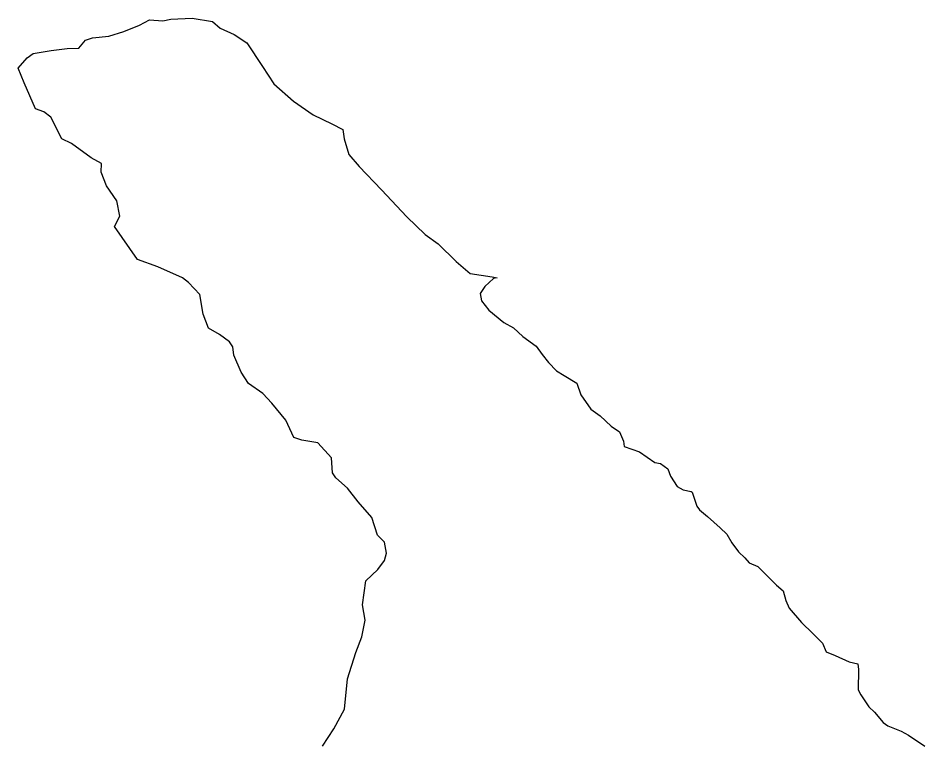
# Model space of a CAD drawing. Header units: metres. Extents: x 116000 to 284092, y 365136 to 804542.
# Drawn here: x 204176 to 205684, y 736998 to 738208 of the extents above; entities that cross this region are included whole.
import ezdxf

# ---------------------------------------------------------------- set-up
doc = ezdxf.new("R2010")
doc.units = ezdxf.units.M
doc.header["$LTSCALE"] = 0.075
doc.layers.add('020621', color=246, linetype='Continuous')

msp = doc.modelspace()

# ---------------------------------------------------------------- linework, layer by layer
at = {"layer": '020621', "color": 246, "linetype": 'Continuous', "flags": 128}
msp.add_lwpolyline([(204682, 736997.6), (204701.1, 737026.3), (204718.7, 737058.8), (204723.4, 737109.4), (204737.3, 737153.1), (204747.6, 737179.6), (204752.8, 737207.3), (204748.5, 737232.8), (204754.2, 737272.3), (204774.2, 737291.1), (204784.9, 737306.4), (204788.6, 737318.5), (204784.9, 737336.6), (204773.7, 737348.7), (204764, 737378), (204741.6, 737404), (204723.4, 737426.6), (204704.4, 737443.8), (204698.8, 737452.1), (204696.9, 737477.2), (204674.2, 737502.3), (204647.6, 737506.5), (204634.2, 737510.7), (204621.1, 737539.9), (204597.8, 737568), (204582.5, 737584.3), (204558.8, 737600.5), (204546.7, 737619.6), (204534.6, 737647.9), (204532.6, 737661.6), (204527.5, 737670), (204510.8, 737682.5), (204492.6, 737692.8), (204483.3, 737716), (204477.8, 737749), (204459.2, 737769), (204449.4, 737776.4), (204407.9, 737794.7), (204374.4, 737807.2), (204335.8, 737862.1), (204344.7, 737879.3), (204340, 737904.4), (204322.7, 737929.7), (204313.9, 737952), (204314.4, 737966.4), (204297.2, 737976.2), (204264.6, 737999.9), (204248.3, 738007.8), (204230.2, 738044), (204218.6, 738052.4), (204204.6, 738057.5), (204185.5, 738100.9), (204175.7, 738125.1), (204191, 738142.3), (204200.8, 738149.7), (204230.6, 738154.4), (204257.1, 738158.1), (204276.6, 738158.5), (204287.8, 738171.6), (204299.4, 738175.7), (204326.8, 738178.5), (204351.5, 738186), (204377.7, 738196.8), (204394.4, 738205.7), (204416.3, 738203.8), (204429.7, 738206.6), (204465.1, 738208.4), (204499, 738202.9), (204512, 738191.7), (204534.8, 738181), (204556.2, 738167.1), (204582.3, 738128.1), (204601.2, 738099.4), (204633.7, 738070.1), (204666.7, 738047.8), (204697.4, 738032.5), (204716, 738023.2), (204718.3, 738007.9), (204725.8, 737981.4), (204743, 737961.4), (204779.9, 737922.6), (204822.2, 737878), (204852.9, 737848.7), (204874.3, 737832.9), (204904.2, 737803.9), (204927.9, 737783.9), (204964.2, 737778.3), (204972.6, 737776.4), (204966.6, 737775.6), (204952.1, 737762.1), (204944.3, 737750.7), (204946.7, 737738.1), (204958.8, 737722.5), (204983.5, 737702.1), (204999.5, 737693.2), (205015.5, 737679.1), (205037.4, 737662.7), (205047.7, 737649.2), (205057.9, 737635.9), (205071.2, 737621.8), (205084.1, 737614), (205105.3, 737601.1), (205111.5, 737581.9), (205128.3, 737558.1), (205144, 737547.1), (205162.4, 737529.9), (205176.1, 737520.5), (205182.5, 737505.1), (205184, 737496.1), (205209.5, 737487.1), (205234.9, 737469.5), (205244.3, 737467.9), (205256.4, 737458.9), (205260.7, 737446.4), (205272.1, 737429.2), (205281.8, 737423.8), (205295.1, 737421), (205296.9, 737420), (205304.7, 737396.9), (205309, 737390.6), (205322.3, 737379.7), (205343.8, 737360.9), (205354.8, 737350.4), (205363, 737335.9), (205374, 737320.7), (205384.5, 737310.9), (205392, 737302.7), (205406.4, 737296.4), (205420.9, 737281.2), (205437.3, 737265.5), (205448.1, 737255.9), (205452.8, 737239.9), (205458.6, 737227), (205479, 737203.5), (205497.8, 737184.7), (205513.8, 737168.7), (205520.1, 737154.2), (205534.9, 737148.4), (205558.4, 737137.8), (205572.5, 737134.3), (205573.7, 737125.3), (205572.9, 737091.5), (205577.6, 737082.9), (205585.1, 737071.5), (205590.6, 737062.9), (205600.3, 737053.9), (205614.8, 737036.7), (205622.2, 737031.3), (205644.5, 737022.3), (205656.7, 737015.6), (205684.1, 736997.6)], dxfattribs=at)

doc.saveas('drawing.dxf')
